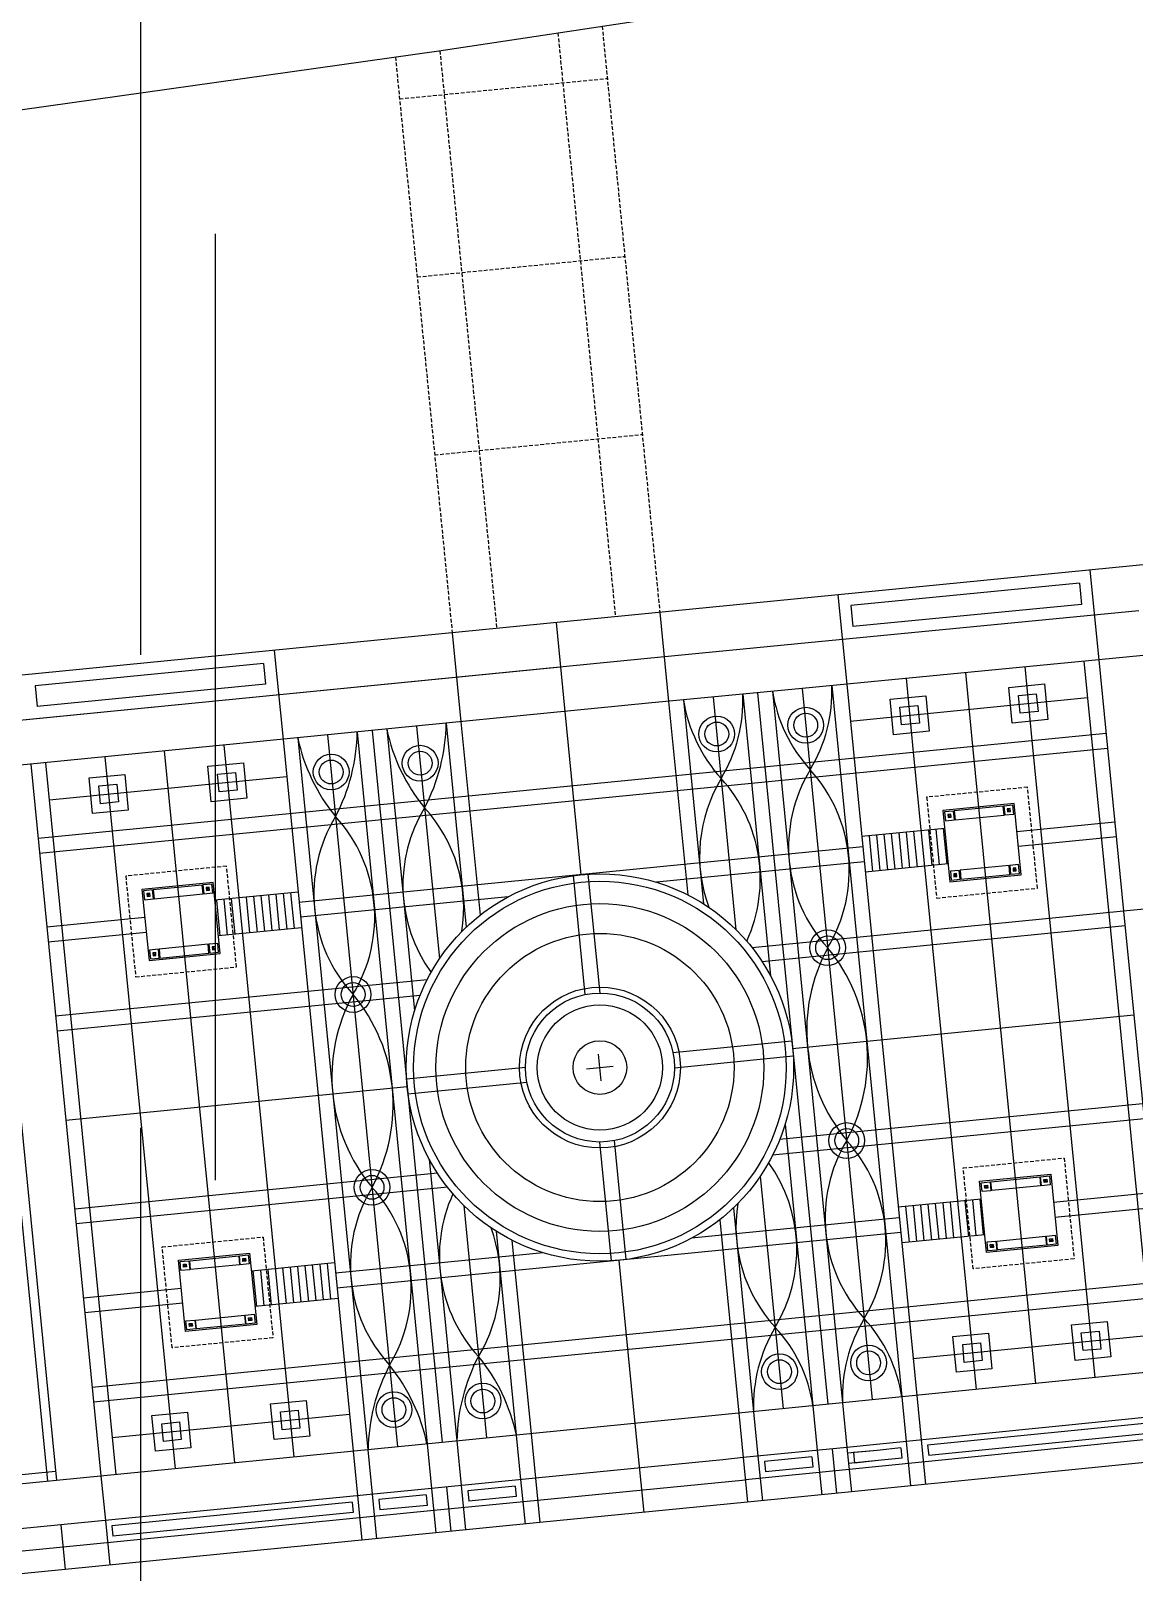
# Model space of a CAD drawing. Header units: millimetres. Extents: x -244126 to 368105, y -173968 to 259060.
# Drawn here: x -166099.8 to -165940.2, y 87734.4 to 87957.4 of the extents above; entities that cross this region are included whole.
import ezdxf
from ezdxf.xclip import XClip

# ---------------------------------------------------------------- set-up
doc = ezdxf.new("R2010")
doc.units = ezdxf.units.MM
doc.header["$MEASUREMENT"] = 0
doc.header["$XCLIPFRAME"] = 0
doc.linetypes.add('DASHED2', pattern=[0.375, 0.25, -0.125])
doc.linetypes.add('HIDDEN', pattern=[9.525, 6.35, -3.175])
for name, color, linetype in [('CONTOUR 0.50M', 8, 'Continuous'), ('CPP-LINE1', 1, 'Continuous'), ('CPP-LINE2.5', 7, 'Continuous'), ('CPP-ROOF', 7, 'Continuous'), ('Top Slope', 11, 'Continuous'), ('WALL', 2, 'Continuous')]:
    doc.layers.add(name, color=color, linetype=linetype)

# ---------------------------------------------------------------- blocks, each defined once
blk = doc.blocks.new('A$C82a114a4')
at = {"layer": 'WALL', "color": 1}
for p, q in [((0, 0.1), (0.2, 0.1)), ((0.1, 0), (0.1, 0.2))]:
    blk.add_line(p, q, dxfattribs=at)
at = {"layer": 'WALL'}
blk.add_lwpolyline([(0, 0.2), (0.2, 0.2), (0.2, 0), (0, 0)], close=True, dxfattribs=at)
blk = doc.blocks.new('A$C4b32d2d9')
at = {"layer": 'CPP-LINE2.5'}
blk.add_lwpolyline([(1, 5.8), (5.8, 5.8), (5.8, 1), (1, 1)], close=True, dxfattribs=at)
at = {"layer": 'CPP-ROOF', "color": 1, "linetype": 'DASHED2'}
blk.add_lwpolyline([(0, 6.8), (6.8, 6.8), (6.8, 0), (0, 0)], close=True, dxfattribs=at)
at = {"layer": 'WALL', "color": 3}
for points in [[(1.1, 5.7), (1.7, 5.7), (1.7, 5.1), (1.1, 5.1)], [(5.1, 5.7), (5.7, 5.7), (5.7, 5.1), (5.1, 5.1)], [(1.1, 1.7), (1.7, 1.7), (1.7, 1.1), (1.1, 1.1)], [(5.1, 1.7), (5.7, 1.7), (5.7, 1.1), (5.1, 1.1)]]:
    blk.add_lwpolyline(points, close=True, dxfattribs=at)
at = {"layer": 'WALL', "color": 1}
for points in [[(1.1, 5.05), (1.7, 5.05), (1.7, 1.75), (1.1, 1.75)], [(5.1, 5.05), (5.7, 5.05), (5.7, 1.75), (5.1, 1.75)]]:
    blk.add_lwpolyline(points, close=True, dxfattribs=at)
at = {"layer": 'WALL'}
for p in [(1.3, 5.3), (5.3, 5.3), (1.3, 1.3), (5.3, 1.3)]:
    blk.add_blockref('A$C82a114a4', p, dxfattribs=at)
blk = doc.blocks.new('G$CE2FEF259')
at = {"layer": 'CONTOUR 0.50M', "color": 8}
for p, q in [((2332.74, 939.49), (2333.34, 933.47)), ((2332.03, 938.62), (2332.17, 937.18)), ((2315.83, 937.83), (2316.42, 931.84)), ((2316.7, 937.11), (2316.84, 935.7)), ((2303.88, 936.65), (2304.47, 930.68)), ((2289.95, 935.28), (2290.54, 929.31)), ((2296.92, 935.97), (2297.5, 929.99)), ((2278.01, 934.1), (2278.6, 928.13)), ((2277.29, 933.23), (2277.43, 931.84)), ((2328.36, 933.01), (2328.85, 928.06)), ((2332.34, 933.38), (2337.04, 885.71)), ((2320.4, 932.23), (2320.88, 927.27)), ((2324.38, 932.62), (2324.86, 927.67)), ((2261.96, 931.72), (2262.1, 930.33)), ((2307.46, 930.97), (2308.99, 915.36)), ((2309.45, 931.16), (2311.31, 912.26)), ((2310.44, 931.26), (2315.15, 883.51)), ((2311.44, 931.36), (2316.14, 883.61)), ((2313.43, 931.55), (2318.13, 883.81)), ((2315.42, 931.74), (2320.12, 884.01)), ((2316.42, 931.84), (2321.12, 884.11)), ((2316.66, 929.36), (2332.58, 930.93)), ((2297.5, 929.99), (2298.58, 919.05)), ((2304.47, 930.68), (2305.75, 917.7)), ((2305.47, 930.78), (2306.81, 917.09)), ((2285.56, 928.82), (2287.42, 909.91)), ((2287.55, 929.01), (2289.09, 913.4)), ((2289.54, 929.21), (2290.89, 915.52)), ((2290.54, 929.31), (2291.82, 916.33)), ((2262.17, 921.49), (2333.82, 928.55)), ((2278.6, 928.13), (2283.3, 880.36)), ((2279.59, 928.23), (2284.3, 880.46)), ((2281.58, 928.43), (2286.29, 880.66)), ((2283.57, 928.62), (2288.28, 880.85)), ((2284.57, 928.72), (2289.27, 880.95)), ((2328.85, 928.06), (2332.57, 890.24)), ((2262.27, 920.5), (2333.92, 927.55)), ((2266.65, 926.96), (2267.14, 921.98)), ((2270.63, 927.35), (2271.12, 922.37)), ((2274.62, 927.74), (2275.11, 922.76)), ((2320.88, 927.27), (2324.61, 889.46)), ((2324.86, 927.67), (2328.59, 889.85)), ((2262.67, 926.56), (2267.38, 878.8)), ((2262.92, 924.08), (2278.84, 925.64)), ((2275.11, 922.76), (2278.83, 884.95)), ((2267.14, 921.98), (2270.87, 884.16)), ((2271.12, 922.37), (2274.85, 884.56)), ((2317.92, 921.66), (2318.16, 919.27)), ((2318.42, 921.7), (2318.65, 919.32)), ((2318.92, 921.75), (2319.15, 919.37)), ((2319.41, 921.8), (2319.65, 919.41)), ((2319.91, 921.85), (2320.15, 919.46)), ((2320.41, 921.9), (2320.64, 919.51)), ((2320.91, 921.95), (2321.14, 919.56)), ((2321.9, 922.05), (2322.14, 919.66)), ((2322.4, 922.1), (2322.63, 919.71)), ((2322.9, 922.15), (2323.13, 919.76)), ((2298.87, 911.01), (2298.09, 918.99)), ((2299.87, 911.11), (2299.08, 919.09)), ((2275.13, 917.44), (2275.36, 915.05)), ((2276.12, 917.54), (2276.36, 915.15)), ((2276.62, 917.59), (2276.86, 915.2)), ((2277.12, 917.64), (2277.35, 915.25)), ((2277.62, 917.69), (2277.85, 915.3)), ((2278.11, 917.74), (2278.35, 915.35)), ((2278.61, 917.78), (2278.85, 915.4)), ((2279.11, 917.83), (2279.34, 915.44)), ((2274.13, 917.34), (2274.37, 914.95)), ((2274.63, 917.39), (2274.86, 915)), ((2312.79, 907.38), (2335.68, 909.64)), ((2312.74, 907.88), (2304.76, 907.1)), ((2294.86, 906.12), (2286.88, 905.33)), ((2298.96, 906.02), (2300.75, 906.2)), ((2299.94, 905.21), (2299.77, 907.01)), ((2304.86, 906.1), (2312.83, 906.89)), ((2286.98, 904.34), (2294.95, 905.13)), ((2264.03, 902.58), (2286.92, 904.84)), ((2312.29, 902.31), (2314.15, 883.41)), ((2300.63, 893.13), (2299.85, 901.11)), ((2301.63, 893.23), (2300.84, 901.21)), ((2288.4, 899.96), (2290.27, 881.05)), ((2310.62, 898.82), (2312.16, 883.21)), ((2290.72, 896.86), (2292.26, 881.25)), ((2320.37, 896.78), (2320.61, 894.39)), ((2320.87, 896.82), (2321.1, 894.44)), ((2321.37, 896.87), (2321.6, 894.49)), ((2321.86, 896.92), (2322.1, 894.53)), ((2322.36, 896.97), (2322.6, 894.58)), ((2322.86, 897.02), (2323.09, 894.63)), ((2323.36, 897.07), (2323.59, 894.68)), ((2324.35, 897.17), (2324.59, 894.78)), ((2324.85, 897.22), (2325.08, 894.83)), ((2325.35, 897.27), (2325.58, 894.88)), ((2307.9, 895.89), (2309.18, 882.91)), ((2308.82, 896.7), (2310.17, 883.01)), ((2292.9, 895.13), (2294.25, 881.44)), ((2293.96, 894.52), (2295.24, 881.54)), ((2278.57, 892.66), (2278.81, 890.27)), ((2279.07, 892.71), (2279.31, 890.32)), ((2279.57, 892.76), (2279.8, 890.37)), ((2280.07, 892.81), (2280.3, 890.42)), ((2280.56, 892.86), (2280.8, 890.47)), ((2281.06, 892.9), (2281.3, 890.52)), ((2281.56, 892.95), (2281.79, 890.57)), ((2301.13, 893.17), (2302.21, 882.23)), ((2265.79, 884.67), (2337.45, 891.73)), ((2276.58, 892.46), (2276.82, 890.08)), ((2277.08, 892.51), (2277.31, 890.12)), ((2277.58, 892.56), (2277.81, 890.17)), ((2265.89, 883.67), (2337.55, 890.73)), ((2328.59, 889.85), (2329.08, 884.89)), ((2332.57, 890.24), (2333.06, 885.28)), ((2324.61, 889.46), (2325.1, 884.5)), ((2320.87, 886.59), (2336.79, 888.15)), ((2274.85, 884.56), (2275.34, 879.58)), ((2278.83, 884.95), (2279.32, 879.97)), ((2270.87, 884.16), (2271.36, 879.19)), ((2314.15, 883.41), (2314.44, 880.43)), ((2316.14, 883.61), (2316.43, 880.62)), ((2320.12, 884.01), (2320.41, 881.02)), ((2321.12, 884.11), (2321.41, 881.12)), ((2267.13, 881.28), (2283.06, 882.85)), ((2309.18, 882.91), (2309.47, 879.93)), ((2310.17, 883.01), (2310.46, 880.03)), ((2294.25, 881.44), (2294.54, 878.46)), ((2295.24, 881.54), (2295.54, 878.55)), ((2302.21, 882.23), (2302.8, 876.25)), ((2283.3, 880.36), (2283.59, 877.38)), ((2284.3, 880.46), (2284.59, 877.48)), ((2288.28, 880.85), (2288.57, 877.87)), ((2290.27, 881.05), (2290.56, 878.06)), ((2314.44, 880.43), (2314.74, 877.44)), ((2315.44, 880.53), (2315.73, 877.54)), ((2316.43, 880.62), (2316.73, 877.64)), ((2316.87, 880.27), (2316.94, 879.57)), ((2320.06, 880.58), (2320.12, 879.89)), ((2320.41, 881.02), (2320.71, 878.04)), ((2321.41, 881.12), (2321.7, 878.14)), ((2321.85, 880.76), (2321.92, 880.07)), ((2309.47, 879.93), (2309.76, 876.94)), ((2310.46, 880.03), (2310.76, 877.04)), ((2310.9, 879.67), (2310.97, 878.97)), ((2314.09, 879.99), (2314.15, 879.29)), ((2266.38, 878.7), (2266.68, 875.71)), ((2294.54, 878.46), (2294.84, 875.47)), ((2295.54, 878.55), (2295.83, 875.57)), ((2283.59, 877.38), (2283.89, 874.39)), ((2284.59, 877.48), (2284.88, 874.49)), ((2285.03, 877.12), (2285.1, 876.42)), ((2288.21, 877.43), (2288.28, 876.73)), ((2288.57, 877.87), (2288.86, 874.88)), ((2289.57, 877.97), (2289.86, 874.98)), ((2290.56, 878.06), (2290.85, 875.08)), ((2291, 877.71), (2291.07, 877.01)), ((2294.18, 878.02), (2294.25, 877.32)), ((2283.24, 876.94), (2283.3, 876.24)), ((2266.68, 875.71), (2266.97, 872.73)), ((2267.11, 875.35), (2267.18, 874.66))]:
    blk.add_line(p, q, dxfattribs=at)
for points in [[(2332.03, 938.62), (2316.7, 937.11)], [(2332.17, 937.18), (2316.84, 935.7)], [(2277.29, 933.23), (2261.96, 931.72)], [(2336.32, 933.76), (2333.34, 933.47)], [(2277.43, 931.84), (2262.1, 930.33)], [(2323, 922.16), (2317.42, 921.61)], [(2334.41, 922.58), (2327.84, 921.93)], [(2334.51, 921.58), (2327.94, 920.93)], [(2317.49, 920.91), (2279.67, 917.19)], [(2317.59, 919.91), (2303.66, 918.54)], [(2323.23, 919.77), (2317.66, 919.22)], [(2279.61, 917.88), (2274.03, 917.33)], [(2293.7, 917.56), (2279.77, 916.19)], [(2335, 916.6), (2310.07, 914.15)], [(2337.98, 916.9), (2335, 916.6)], [(2269.32, 916.17), (2262.76, 915.52)], [(2279.84, 915.49), (2274.27, 914.95)], [(2335.1, 915.61), (2310.75, 913.21)], [(2269.42, 915.17), (2262.85, 914.52)], [(2288.27, 912), (2263.34, 909.55)], [(2287.79, 910.95), (2263.44, 908.55)], [(2336.27, 903.67), (2311.92, 901.27)], [(2336.37, 902.67), (2311.44, 900.22)], [(2288.97, 899.01), (2264.62, 896.61)], [(2289.64, 898.07), (2264.72, 895.62)], [(2325.45, 897.28), (2319.87, 896.73)], [(2336.86, 897.7), (2330.29, 897.05)], [(2319.94, 896.03), (2306.01, 894.66)], [(2336.96, 896.7), (2330.39, 896.05)], [(2320.04, 895.04), (2282.22, 891.31)], [(2325.68, 894.89), (2320.11, 894.34)], [(2296.06, 893.68), (2282.12, 892.31)], [(2282.06, 893), (2276.48, 892.45)], [(2271.77, 891.29), (2265.21, 890.64)], [(2282.29, 890.61), (2276.72, 890.07)], [(2271.87, 890.29), (2265.3, 889.64)], [(2337.97, 882.38), (2321.85, 880.76)], [(2341.46, 881.63), (2318.57, 879.33), (2316.58, 879.13)], [(2338.03, 881.69), (2321.92, 880.07)], [(2318.46, 880.42), (2316.47, 880.23)], [(2320.06, 880.58), (2318.46, 880.42), (2316.87, 880.27)], [(2314.09, 879.99), (2310.9, 879.67)], [(2314.15, 879.29), (2310.97, 878.97)], [(2318.53, 879.73), (2316.54, 879.53)], [(2320.12, 879.89), (2318.53, 879.73), (2316.94, 879.57)], [(2309.62, 878.43), (2295.68, 877.06)], [(2316.58, 879.13), (2309.62, 878.44)], [(2288.21, 877.43), (2285.03, 877.12)], [(2294.18, 878.02), (2291, 877.71)], [(2294.25, 877.32), (2291.07, 877.01)], [(2288.72, 876.38), (2263.84, 873.93)], [(2283.24, 876.94), (2267.11, 875.35)], [(2283.3, 876.24), (2267.18, 874.66)], [(2288.28, 876.73), (2285.1, 876.42)], [(2295.68, 877.06), (2288.72, 876.38)]]:
    blk.add_lwpolyline(points, dxfattribs=at)
for radius in [12.5, 11, 9, 5.4]:
    blk.add_circle((2299.86, 906.11), radius, dxfattribs=at)
for centre, radius, start, end in [((2299.5, 930.7), 9.95, 328.5419, 2.6796), ((2321.47, 932.93), 10.15, 188.9292, 222.3658), ((2305.27, 931.34), 10.16, 328.8871, 2.2622), ((2315.81, 932.49), 10.49, 189.4307, 221.8069), ((2297.91, 931.49), 12.64, 192.2171, 218.9978), ((2276.91, 929.42), 12.64, 332.2509, 359.0315), ((2291.94, 930.9), 12.64, 192.2171, 218.9978), ((2270.94, 928.84), 12.64, 332.2509, 359.0315), ((2322.52, 920.9), 10, 148.7544, 222.4942), ((2306.59, 919.33), 10, 328.7544, 42.4942), ((2316.55, 920.31), 10, 148.7544, 200.1703), ((2300.62, 918.75), 10, 335.4083, 42.4942), ((2290.64, 917.76), 9.97, 148.6425, 222.6061), ((2274.78, 916.2), 9.97, 328.6425, 42.6061), ((2296.64, 918.35), 10, 148.7544, 215.8403), ((2280.72, 916.79), 10, 351.0783, 42.4942), ((2325.3, 908.62), 11.56, 151.4189, 219.8298), ((2306.26, 906.74), 11.56, 331.4189, 39.8298), ((2293.42, 905.48), 11.54, 151.3285, 219.9202), ((2274.45, 903.61), 11.54, 331.3285, 39.9202), ((2324.97, 896.02), 10, 148.7544, 222.4942), ((2309.04, 894.45), 10, 328.7544, 42.4942), ((2303.07, 893.87), 10, 328.7544, 35.8403), ((2293.09, 892.88), 9.97, 148.6425, 222.6061), ((2277.23, 891.32), 9.97, 328.6425, 42.6061), ((2299.09, 893.47), 10, 155.4083, 222.4942), ((2318.98, 895.43), 9.99, 171.0772, 222.5324), ((2283.17, 891.91), 10, 328.7544, 20.1703), ((2320.51, 883.38), 10.35, 149.2172, 182.0426), ((2304.43, 881.98), 9.83, 8.3444, 42.9314), ((2326.28, 884.02), 10.15, 148.8829, 182.3195), ((2310.09, 882.42), 10.16, 8.9769, 42.3623), ((2302.9, 880.84), 12.64, 152.2509, 179.0315), ((2281.9, 878.77), 12.64, 12.2171, 38.9978), ((2296.68, 880.34), 12.37, 152.1088, 179.4428), ((2276.15, 878.32), 12.37, 11.8059, 39.1399)]:
    blk.add_arc(centre, radius, start, end, dxfattribs=at)
at = {"layer": 'CPP-LINE1', "color": 8, "linetype": 'HIDDEN', "ltscale": 10, "elevation": -2.5}
for points in [[(2269.05, 982.06), (2444.43, 982.06), (2444.43, 838.56), (2269.05, 838.56)], [(2098.67, 962.06), (2274.05, 962.06), (2274.05, 818.56), (2098.67, 818.56)]]:
    blk.add_lwpolyline(points, close=True, dxfattribs=at)
at = {"layer": 'Top Slope', "color": 8, "ltscale": 0.1}
for p, q in [((2261.04, 896.26), (2262.8, 878.35)), ((2263.69, 875.42), (2263.98, 872.43))]:
    blk.add_line(p, q, dxfattribs=at)
for points in [[(2263.34, 879), (2212.66, 874.01), (2167.79, 869.68)], [(2263.84, 873.93), (2213.16, 868.93), (2122.63, 860.19)]]:
    blk.add_lwpolyline(points, dxfattribs=at)
at = {"layer": 'WALL', "color": 8, "linetype": 'DASHED2'}
for p, q in [((2297.04, 975.54), (2300.9, 936.36)), ((2300.01, 975.99), (2303.88, 936.65)), ((2289.12, 974.34), (2292.94, 935.57)), ((2286.14, 973.92), (2289.95, 935.28)), ((2286.42, 971.11), (2300.35, 972.48)), ((2287.6, 959.16), (2301.53, 960.54)), ((2288.77, 947.22), (2302.71, 948.59))]:
    blk.add_line(p, q, dxfattribs=at)
at = {"layer": 'WALL', "color": 8}
for p, q in [((2333.34, 933.47), (2335, 916.6)), ((2258.69, 926.17), (2263.4, 878.4)), ((2261.68, 926.47), (2266.38, 878.7)), ((2335, 916.6), (2336.37, 902.67))]:
    blk.add_line(p, q, dxfattribs=at)
for points in [[(2254.43, 969.45), (2289.06, 974.33), (2368.92, 986.4), (2454.79, 1001.84)], [(2467.65, 952.78), (2258.1, 932.14)], [(2336.03, 936.75), (2313.13, 934.53), (2302.82, 933.53), (2261.38, 929.45)], [(2297.21, 932.98), (2258.4, 929.16)], [(2333.34, 933.47), (2313.42, 931.55), (2303.11, 930.55), (2258.69, 926.17)], [(2338.03, 885.81), (2318.12, 883.81), (2316.14, 883.61)], [(2316.14, 883.61), (2307.82, 882.78), (2289.27, 880.95)], [(2341.31, 883.12), (2318.42, 880.82), (2316.43, 880.62)], [(2289.27, 880.95), (2263.4, 878.4)], [(2316.43, 880.62), (2309.47, 879.93)], [(2309.47, 879.93), (2308.11, 879.79), (2295.54, 878.55)], [(2341.6, 880.13), (2318.72, 877.84), (2316.73, 877.64)], [(2263.4, 878.4), (2212.72, 873.41), (2167.85, 869.08), (2141.96, 866.58), (2124.04, 864.85), (2110.85, 875.63), (2075.76, 872.24), (2045.22, 869.17)], [(2295.54, 878.55), (2288.57, 877.87)], [(2288.57, 877.87), (2263.69, 875.42)], [(2316.73, 877.64), (2309.76, 876.94)], [(2309.76, 876.94), (2295.83, 875.57)], [(2263.69, 875.42), (2213.01, 870.43), (2123.1, 861.74), (2109.91, 872.52), (2076.06, 869.25), (2045.52, 866.19)], [(2295.83, 875.57), (2288.86, 874.88)], [(2288.86, 874.88), (2263.98, 872.43)], [(2263.98, 872.43), (2213.3, 867.44), (2113.68, 857.82), (2107.09, 863.21), (2096.17, 862.16)]]:
    blk.add_lwpolyline(points, dxfattribs=at)
for points in [[(2321.95, 928.67), (2319.56, 928.44), (2319.33, 930.83), (2321.72, 931.06)], [(2329.91, 929.46), (2327.52, 929.22), (2327.29, 931.61), (2329.68, 931.85)], [(2329.26, 930), (2328.06, 929.88), (2327.95, 931.07), (2329.14, 931.19)], [(2321.3, 929.21), (2320.1, 929.1), (2319.98, 930.29), (2321.18, 930.41)], [(2268.21, 923.39), (2265.82, 923.16), (2265.59, 925.55), (2267.98, 925.78)], [(2276.17, 924.18), (2273.78, 923.94), (2273.55, 926.33), (2275.94, 926.56)], [(2275.52, 924.71), (2274.32, 924.6), (2274.2, 925.79), (2275.4, 925.91)], [(2267.55, 923.93), (2266.36, 923.81), (2266.24, 925.01), (2267.44, 925.12)], [(2334.13, 886.69), (2331.74, 886.45), (2331.5, 888.84), (2333.89, 889.07)], [(2326.16, 885.9), (2323.78, 885.67), (2323.54, 888.05), (2325.93, 888.29)], [(2325.51, 886.44), (2324.31, 886.32), (2324.2, 887.52), (2325.39, 887.63)], [(2333.47, 887.22), (2332.28, 887.11), (2332.16, 888.3), (2333.35, 888.42)], [(2280.39, 881.38), (2278, 881.15), (2277.76, 883.54), (2280.15, 883.77)], [(2272.42, 880.6), (2270.04, 880.36), (2269.8, 882.75), (2272.19, 882.99)], [(2271.77, 881.14), (2270.57, 881.02), (2270.46, 882.21), (2271.65, 882.33)], [(2279.73, 881.92), (2278.54, 881.8), (2278.42, 883), (2279.61, 883.12)]]:
    blk.add_lwpolyline(points, close=True, dxfattribs=at)
for centre, radius in [((2313.67, 929.08), 1.2), ((2313.67, 929.08), 0.8), ((2307.7, 928.49), 1.2), ((2307.7, 928.49), 0.8), ((2281.83, 925.94), 1.2), ((2281.83, 925.94), 0.8), ((2287.8, 926.53), 1.2), ((2287.8, 926.53), 0.8), ((2299.86, 906.11), 13), ((2315.14, 914.15), 1.2), ((2315.14, 914.15), 0.8), ((2283.3, 911.01), 1.2), ((2283.3, 911.01), 0.8), ((2299.86, 906.11), 5), ((2299.86, 906.11), 4.2), ((2299.86, 906.11), 1.8), ((2316.42, 901.21), 1.2), ((2316.42, 901.21), 0.8), ((2284.57, 898.07), 1.2), ((2284.57, 898.07), 0.8), ((2317.89, 886.29), 1.2), ((2311.91, 885.7), 1.2), ((2311.91, 885.7), 0.8), ((2317.89, 886.29), 0.8), ((2286.04, 883.15), 1.2), ((2292.01, 883.73), 1.2), ((2292.01, 883.73), 0.8), ((2286.04, 883.15), 0.8)]:
    blk.add_circle(centre, radius, dxfattribs=at)
at = {"layer": 'WALL', "color": 8, "xscale": -1, "rotation": 275.6243297226129}
for p in [(2322.45, 917.48), (2268.71, 912.19)]:
    blk.add_blockref('A$C4b32d2d9', p, dxfattribs=at)
at = {"layer": 'WALL', "color": 8, "rotation": 275.6243297149422}
for p in [(2324.24, 899.37), (2270.49, 894.07)]:
    blk.add_blockref('A$C4b32d2d9', p, dxfattribs=at)

msp = doc.modelspace()

# ---------------------------------------------------------------- block references
at = {"layer": 'WALL'}
ref = msp.add_blockref('G$CE2FEF259', (-170976.46562, 85853.65289), dxfattribs=dict(at, xscale=2.15622, yscale=2.15622, zscale=2.15622))
XClip(ref).set_block_clipping_path([(229.8917036206, 427.7812507302), (2596.1703750715, 1370.8402830809)])

doc.saveas('drawing.dxf')
